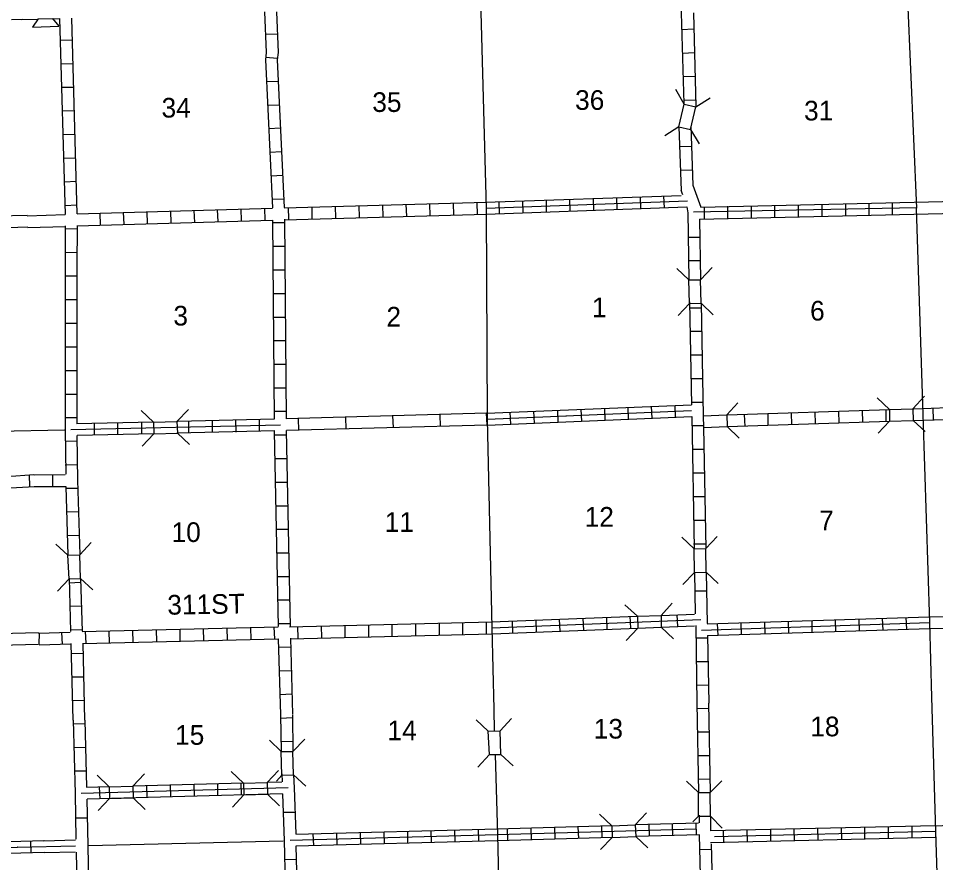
# Model space of a CAD drawing. Extents: x 2020499 to 2457378, y 15410235 to 15816321.
# Drawn here: x 2242763 to 2266095, y 15578390 to 15599868 of the extents above; entities that cross this region are included whole.
import ezdxf

# ---------------------------------------------------------------- set-up
doc = ezdxf.new("R2010")
doc.units = 0
for name, color, linetype in [('L10', 7, 'Continuous'), ('L13', 7, 'Continuous'), ('L14', 7, 'Continuous'), ('L18', 7, 'Continuous'), ('L30', 7, 'Continuous'), ('L4', 7, 'Continuous'), ('L8', 7, 'Continuous'), ('L9', 7, 'Continuous')]:
    doc.layers.add(name, color=color, linetype=linetype)

msp = doc.modelspace()

# ---------------------------------------------------------------- linework, layer by layer
at = {"layer": 'L10'}
for p, q in [((2242848, 15599836), (2243276, 15599847)), ((2243635, 15599852), (2243814, 15599863)), ((2238999, 15594746), (2242985, 15594863)), ((2242990, 15594847), (2243957, 15594878)), ((2238999, 15594440), (2243001, 15594562)), ((2243006, 15594546), (2243951, 15594577))]:
    msp.add_line(p, q, dxfattribs=at)
msp.add_lwpolyline([(2242589, 15599836), (2242858, 15599847)], dxfattribs=at)
at = {"layer": 'L13'}
for p, q in [((2238951, 15589286), (2243941, 15589403)), ((2244548, 15578827), (2249500, 15578948))]:
    msp.add_line(p, q, dxfattribs=at)
at = {"layer": 'L18'}
for p, q in [((2243265, 15599852), (2243122, 15599646)), ((2243265, 15599852), (2243635, 15599863)), ((2243635, 15599863), (2243793, 15599673)), ((2243122, 15599646), (2243793, 15599673)), ((2259701, 15597687), (2259485, 15598057)), ((2259992, 15597619), (2260356, 15597846)), ((2259564, 15597107), (2259701, 15597687)), ((2259701, 15597687), (2259992, 15597619)), ((2259860, 15597038), (2259992, 15597619)), ((2259564, 15597107), (2259210, 15596880)), ((2259564, 15597107), (2259860, 15597038)), ((2259860, 15597038), (2260081, 15596679)), ((2259817, 15593215), (2259516, 15593506)), ((2260118, 15593220), (2260414, 15593532)), ((2259817, 15593215), (2260118, 15593220)), ((2259833, 15592613), (2259817, 15593215)), ((2260134, 15592624), (2260118, 15593220)), ((2259833, 15592613), (2259543, 15592307)), ((2259833, 15592613), (2260134, 15592624)), ((2260134, 15592624), (2260440, 15592328)), ((2265514, 15589936), (2265810, 15590253)), ((2260784, 15589778), (2261063, 15590089)), ((2264918, 15589920), (2264606, 15590211)), ((2246201, 15589598), (2245889, 15589889)), ((2246797, 15589614), (2247093, 15589920)), ((2260182, 15589757), (2260784, 15589778)), ((2260784, 15589778), (2260789, 15589482)), ((2264918, 15589920), (2265514, 15589936)), ((2264918, 15589920), (2264923, 15589619)), ((2265514, 15589936), (2265525, 15589635)), ((2246201, 15589598), (2246797, 15589614)), ((2246201, 15589598), (2246206, 15589297)), ((2246797, 15589614), (2246808, 15589313)), ((2260182, 15589757), (2260192, 15589456)), ((2264923, 15589619), (2264633, 15589313)), ((2264923, 15589619), (2265525, 15589635)), ((2265525, 15589635), (2265831, 15589356)), ((2246206, 15589297), (2246808, 15589313)), ((2246808, 15589313), (2247114, 15589023)), ((2260192, 15589456), (2260789, 15589482)), ((2260789, 15589482), (2261100, 15589187)), ((2246206, 15589297), (2245915, 15588986)), ((2244326, 15586219), (2244617, 15586531)), ((2259949, 15586372), (2259643, 15586673)), ((2260250, 15586378), (2260541, 15586689)), ((2244025, 15586214), (2243714, 15586494)), ((2259949, 15586372), (2260250, 15586378)), ((2259960, 15585770), (2259949, 15586372)), ((2260256, 15585781), (2260250, 15586378)), ((2244025, 15586214), (2244326, 15586219)), ((2244052, 15585612), (2244025, 15586214)), ((2244347, 15585622), (2244326, 15586219)), ((2244052, 15585612), (2243756, 15585295)), ((2244052, 15585612), (2244347, 15585622)), ((2244347, 15585622), (2244659, 15585332)), ((2259960, 15585770), (2259664, 15585469)), ((2259960, 15585770), (2260256, 15585781)), ((2260256, 15585781), (2260567, 15585490)), ((2258508, 15584656), (2258191, 15584947)), ((2259110, 15584677), (2259390, 15584989)), ((2258508, 15584656), (2259110, 15584677)), ((2258508, 15584656), (2258518, 15584355)), ((2259110, 15584677), (2259115, 15584382)), ((2258518, 15584355), (2258223, 15584044)), ((2258518, 15584355), (2259115, 15584382)), ((2259115, 15584382), (2259427, 15584086)), ((2254717, 15581736), (2254405, 15582021)), ((2255018, 15581747), (2255308, 15582053)), ((2254717, 15581736), (2255018, 15581747)), ((2254743, 15581140), (2254717, 15581736)), ((2255039, 15581145), (2255018, 15581747)), ((2249448, 15581214), (2249152, 15581504)), ((2249749, 15581219), (2250050, 15581530)), ((2249448, 15581214), (2249749, 15581219)), ((2249469, 15580612), (2249448, 15581214)), ((2249764, 15580622), (2249749, 15581219)), ((2254743, 15581140), (2254448, 15580823)), ((2254743, 15581140), (2255039, 15581145)), ((2255039, 15581145), (2255351, 15580855)), ((2248492, 15580411), (2248180, 15580707)), ((2249089, 15580427), (2249384, 15580738)), ((2245076, 15580321), (2244764, 15580612)), ((2245673, 15580337), (2245968, 15580649)), ((2249469, 15580612), (2249326, 15580464)), ((2249469, 15580612), (2249764, 15580622)), ((2249764, 15580622), (2250076, 15580332)), ((2260060, 15580173), (2259759, 15580464)), ((2260356, 15580173), (2260657, 15580469)), ((2245076, 15580321), (2245673, 15580337)), ((2245076, 15580321), (2245081, 15580020)), ((2245673, 15580337), (2245683, 15580036)), ((2248492, 15580411), (2249089, 15580427)), ((2248492, 15580411), (2248497, 15580115)), ((2249089, 15580427), (2249099, 15580131)), ((2245081, 15580020), (2244791, 15579714)), ((2245081, 15580020), (2245683, 15580036)), ((2245683, 15580036), (2245989, 15579746)), ((2248497, 15580115), (2248207, 15579804)), ((2248497, 15580115), (2249099, 15580131)), ((2249099, 15580131), (2249405, 15579836)), ((2260060, 15580173), (2260356, 15580173)), ((2260065, 15579572), (2260060, 15580173)), ((2260366, 15579572), (2260356, 15580173)), ((2257858, 15579329), (2257542, 15579619)), ((2258455, 15579355), (2258740, 15579661)), ((2260065, 15579572), (2259923, 15579429)), ((2260065, 15579572), (2260366, 15579572)), ((2260366, 15579572), (2260667, 15579271)), ((2257858, 15579329), (2258455, 15579355)), ((2257858, 15579329), (2257864, 15579028)), ((2258455, 15579355), (2258466, 15579054)), ((2257864, 15579028), (2258466, 15579054)), ((2258466, 15579054), (2258772, 15578764)), ((2257864, 15579028), (2257573, 15578721))]:
    msp.add_line(p, q, dxfattribs=at)
at = {"layer": 'L4'}
for p, q in [((2254516, 15600349), (2254659, 15595037)), ((2265382, 15600338), (2265609, 15595037)), ((2254659, 15595037), (2254685, 15589672)), ((2265599, 15595037), (2265768, 15589794)), ((2265768, 15589794), (2265942, 15584498)), ((2254685, 15589672), (2254807, 15584361)), ((2265942, 15584498), (2265989, 15582602)), ((2254807, 15584361), (2254860, 15582296)), ((2265989, 15582602), (2266090, 15579181)), ((2254860, 15582296), (2254865, 15581747)), ((2254891, 15581140), (2254949, 15579096)), ((2266090, 15579181), (2266259, 15573938))]:
    msp.add_line(p, q, dxfattribs=at)
msp.add_lwpolyline([(2254949, 15579096), (2255007, 15576530), (2255034, 15573964)], dxfattribs=at)
at = {"layer": 'L8'}
for p, q in [((2259617, 15600296), (2259691, 15597703)), ((2243814, 15599863), (2243957, 15594878)), ((2244115, 15599873), (2244252, 15594894)), ((2259933, 15600011), (2259992, 15597629)), ((2259643, 15599588), (2259939, 15599599)), ((2249052, 15599462), (2249347, 15599472)), ((2243835, 15599314), (2244131, 15599319)), ((2249057, 15598881), (2249347, 15598854)), ((2259659, 15598986), (2259960, 15598997)), ((2243851, 15598712), (2244152, 15598722)), ((2249073, 15598263), (2249374, 15598274)), ((2259675, 15598390), (2259976, 15598395)), ((2243867, 15598115), (2244168, 15598120)), ((2259680, 15597788), (2259981, 15597798)), ((2243883, 15597513), (2244184, 15597524)), ((2249099, 15597661), (2249400, 15597672)), ((2249131, 15597064), (2249432, 15597080)), ((2243899, 15596911), (2244199, 15596922)), ((2259585, 15596605), (2259881, 15596616)), ((2243914, 15596315), (2244215, 15596320)), ((2249157, 15596462), (2249458, 15596478)), ((2249189, 15595861), (2249490, 15595882)), ((2259606, 15596003), (2259907, 15596014)), ((2243935, 15595713), (2244231, 15595723)), ((2259923, 15595623), (2260124, 15595063)), ((2259664, 15595380), (2259622, 15595486)), ((2249215, 15595264), (2249516, 15595280)), ((2249527, 15595047), (2254659, 15595190)), ((2253239, 15594847), (2253233, 15595148)), ((2253840, 15594863), (2253835, 15595164)), ((2254442, 15594878), (2254432, 15595179)), ((2254648, 15595190), (2259622, 15595364)), ((2254659, 15595037), (2259780, 15595222)), ((2254981, 15595195), (2254992, 15594894)), ((2255583, 15595222), (2255593, 15594921)), ((2256185, 15595248), (2256190, 15594947)), ((2256781, 15595264), (2256792, 15594963)), ((2257383, 15595290), (2257389, 15594989)), ((2257975, 15595306), (2257990, 15595005)), ((2258577, 15595327), (2258592, 15595032)), ((2259173, 15595348), (2259189, 15595047)), ((2260124, 15595063), (2270731, 15595311)), ((2263814, 15594847), (2263814, 15595148)), ((2264405, 15594873), (2264405, 15595169)), ((2264997, 15594878), (2264997, 15595179)), ((2243951, 15595111), (2244252, 15595121)), ((2244258, 15594894), (2249226, 15595037)), ((2244849, 15594614), (2244844, 15594915)), ((2245451, 15594630), (2245440, 15594931)), ((2246047, 15594646), (2246042, 15594947)), ((2246649, 15594662), (2246639, 15594963)), ((2247251, 15594678), (2247235, 15594979)), ((2247848, 15594699), (2247832, 15594995)), ((2248439, 15594720), (2248434, 15595021)), ((2249041, 15594736), (2249031, 15595037)), ((2249643, 15594757), (2249632, 15595053)), ((2250240, 15594773), (2250234, 15595074)), ((2250842, 15594789), (2250831, 15595090)), ((2251443, 15594805), (2251433, 15595105)), ((2252040, 15594820), (2252035, 15595121)), ((2252642, 15594836), (2252631, 15595132)), ((2254664, 15594889), (2259764, 15595074)), ((2259764, 15595074), (2259791, 15594921)), ((2259791, 15594937), (2259817, 15593215)), ((2265609, 15595047), (2259939, 15594937)), ((2260092, 15594762), (2270741, 15595010)), ((2260213, 15594762), (2260213, 15595063)), ((2260810, 15594789), (2260810, 15595090)), ((2261407, 15594794), (2261407, 15595095)), ((2262008, 15594815), (2262008, 15595111)), ((2262605, 15594820), (2262605, 15595121)), ((2263207, 15594831), (2263207, 15595132)), ((2244252, 15594588), (2249226, 15594736)), ((2249231, 15594736), (2249273, 15589672)), ((2249231, 15594673), (2249532, 15594673)), ((2249532, 15594746), (2254659, 15594889)), ((2249532, 15594757), (2249574, 15589678)), ((2260092, 15594757), (2260118, 15593220)), ((2243957, 15594519), (2244258, 15594514)), ((2259801, 15594303), (2260097, 15594303)), ((2249242, 15594071), (2249543, 15594071)), ((2243951, 15593923), (2244252, 15593912)), ((2259817, 15593706), (2260118, 15593706)), ((2243951, 15593316), (2244252, 15593316)), ((2249242, 15593474), (2249543, 15593474)), ((2249247, 15592872), (2249548, 15592872)), ((2243951, 15592714), (2244252, 15592714)), ((2259833, 15592656), (2259881, 15590038)), ((2260134, 15592624), (2260182, 15589757)), ((2259833, 15592502), (2260134, 15592502)), ((2243951, 15592112), (2244252, 15592112)), ((2249247, 15592270), (2249548, 15592270)), ((2259849, 15591906), (2260150, 15591906)), ((2249258, 15591673), (2249559, 15591673)), ((2243951, 15591515), (2244252, 15591515)), ((2259860, 15591304), (2260155, 15591304)), ((2249268, 15591072), (2249564, 15591072)), ((2243951, 15590913), (2244252, 15590913)), ((2259865, 15590707), (2260166, 15590707)), ((2243951, 15590311), (2244252, 15590311)), ((2249268, 15590470), (2249564, 15590470)), ((2254675, 15589820), (2259881, 15590038)), ((2259457, 15590019), (2259470, 15589721)), ((2259881, 15590105), (2260182, 15590105)), ((2265757, 15589947), (2270899, 15590108)), ((2249273, 15589873), (2249574, 15589873)), ((2254691, 15589519), (2254675, 15589820)), ((2255292, 15589546), (2255277, 15589847)), ((2255889, 15589572), (2255873, 15589873)), ((2256477, 15589895), (2256489, 15589597)), ((2256483, 15589746), (2259887, 15589888)), ((2257073, 15589919), (2257085, 15589621)), ((2257669, 15589944), (2257681, 15589646)), ((2258265, 15589969), (2258278, 15589671)), ((2258861, 15589994), (2258874, 15589696)), ((2260789, 15589778), (2264918, 15589920)), ((2261248, 15589487), (2261232, 15589788)), ((2261839, 15589514), (2261834, 15589815)), ((2262441, 15589530), (2262431, 15589831)), ((2263043, 15589556), (2263033, 15589857)), ((2263640, 15589572), (2263635, 15589873)), ((2264242, 15589598), (2264231, 15589894)), ((2264838, 15589614), (2264833, 15589915)), ((2265541, 15589936), (2265757, 15589947)), ((2265773, 15589646), (2270916, 15589780)), ((2266042, 15589656), (2266032, 15589952)), ((2243951, 15589715), (2244252, 15589715)), ((2246201, 15589598), (2244242, 15589556)), ((2244701, 15589271), (2244701, 15589572)), ((2245298, 15589282), (2245298, 15589577)), ((2245900, 15589297), (2245900, 15589598)), ((2249273, 15589672), (2246824, 15589614)), ((2247098, 15589324), (2247098, 15589620)), ((2247700, 15589329), (2247700, 15589630)), ((2248302, 15589345), (2248291, 15589646)), ((2248899, 15589361), (2248893, 15589662)), ((2254685, 15589672), (2256707, 15589757)), ((2254691, 15589519), (2259891, 15589736)), ((2259891, 15589736), (2259949, 15586378)), ((2260799, 15589482), (2264923, 15589619)), ((2265525, 15589635), (2265773, 15589646)), ((2243951, 15589403), (2243967, 15588273)), ((2249427, 15589519), (2244099, 15589403)), ((2249284, 15589371), (2246797, 15589313)), ((2249273, 15589361), (2249374, 15584398)), ((2249574, 15589382), (2249675, 15584398)), ((2259902, 15589507), (2260197, 15589507)), ((2260192, 15589456), (2260250, 15586378)), ((2243951, 15589113), (2244252, 15589123)), ((2244252, 15589255), (2244268, 15588115)), ((2246206, 15589297), (2244258, 15589255)), ((2249284, 15589271), (2249585, 15589271)), ((2259902, 15588907), (2260197, 15588907)), ((2249289, 15588669), (2249590, 15588669)), ((2243957, 15588511), (2244258, 15588521)), ((2243059, 15587956), (2243043, 15588257)), ((2243165, 15588257), (2243957, 15588263)), ((2243640, 15587962), (2243640, 15588263)), ((2259918, 15588305), (2260213, 15588305)), ((2243165, 15587956), (2243967, 15587962)), ((2243972, 15587962), (2244025, 15586214)), ((2243972, 15587914), (2244273, 15587919)), ((2244268, 15588120), (2244326, 15586219)), ((2249300, 15588072), (2249601, 15588072)), ((2259923, 15587703), (2260224, 15587703)), ((2249316, 15587471), (2249617, 15587471)), ((2243994, 15587312), (2244289, 15587323)), ((2259933, 15587106), (2260234, 15587106)), ((2249326, 15586874), (2249622, 15586874)), ((2244015, 15586715), (2244316, 15586721)), ((2259939, 15586504), (2260240, 15586504)), ((2249332, 15586272), (2249632, 15586272)), ((2244052, 15585628), (2244094, 15584266)), ((2244347, 15585622), (2244390, 15584281)), ((2249347, 15585670), (2249648, 15585670)), ((2259960, 15585781), (2259976, 15584720)), ((2260256, 15585770), (2260282, 15584471)), ((2244052, 15585512), (2244347, 15585522)), ((2259965, 15585306), (2260266, 15585306)), ((2244073, 15584915), (2244374, 15584920)), ((2249358, 15585073), (2249659, 15585073)), ((2254801, 15584514), (2258497, 15584656)), ((2258318, 15584656), (2258334, 15584355)), ((2259110, 15584677), (2259960, 15584714)), ((2259516, 15584698), (2259532, 15584398)), ((2260282, 15584461), (2265931, 15584646)), ((2265942, 15584646), (2271063, 15584778)), ((2249368, 15584471), (2249664, 15584471)), ((2249664, 15584387), (2254807, 15584514)), ((2250483, 15584112), (2250472, 15584413)), ((2251074, 15584123), (2251074, 15584419)), ((2251676, 15584139), (2251676, 15584440)), ((2252272, 15584155), (2252272, 15584456)), ((2252874, 15584170), (2252874, 15584471)), ((2253476, 15584181), (2253476, 15584482)), ((2254073, 15584197), (2254073, 15584498)), ((2254675, 15584213), (2254675, 15584514)), ((2254807, 15584361), (2260124, 15584572)), ((2255324, 15584530), (2255335, 15584229)), ((2255926, 15584556), (2255931, 15584255)), ((2256523, 15584577), (2256533, 15584281)), ((2257125, 15584603), (2257135, 15584302)), ((2257726, 15584630), (2257732, 15584329)), ((2259115, 15584382), (2259965, 15584413)), ((2259992, 15584419), (2260023, 15582444)), ((2260139, 15584302), (2265942, 15584498)), ((2260541, 15584471), (2260551, 15584170)), ((2261143, 15584487), (2261148, 15584186)), ((2261739, 15584503), (2261750, 15584202)), ((2262341, 15584530), (2262352, 15584229)), ((2262943, 15584545), (2262948, 15584244)), ((2263540, 15584561), (2263550, 15584266)), ((2264141, 15584588), (2264147, 15584287)), ((2264733, 15584603), (2264749, 15584302)), ((2265335, 15584630), (2265351, 15584329)), ((2265942, 15584345), (2271074, 15584482)), ((2242272, 15584223), (2243276, 15584244)), ((2243276, 15584229), (2244083, 15584255)), ((2243291, 15583949), (2243302, 15584229)), ((2243883, 15583949), (2243872, 15584244)), ((2244094, 15584313), (2244390, 15584324)), ((2244390, 15584266), (2249368, 15584387)), ((2244485, 15583970), (2244474, 15584271)), ((2245081, 15583980), (2245076, 15584281)), ((2245683, 15583996), (2245673, 15584297)), ((2246285, 15584012), (2246274, 15584313)), ((2246882, 15584023), (2246876, 15584324)), ((2247484, 15584038), (2247473, 15584339)), ((2248085, 15584054), (2248075, 15584355)), ((2248682, 15584070), (2248677, 15584371)), ((2249284, 15584081), (2249273, 15584382)), ((2249685, 15584086), (2254807, 15584213)), ((2249881, 15584097), (2249875, 15584398)), ((2254817, 15584213), (2258518, 15584355)), ((2260292, 15584165), (2265947, 15584345)), ((2242272, 15583922), (2243276, 15583949)), ((2243291, 15583928), (2244099, 15583954)), ((2244099, 15583965), (2244152, 15582011)), ((2244400, 15583965), (2249374, 15584086)), ((2244400, 15583970), (2244448, 15582011)), ((2249374, 15584086), (2249432, 15582148)), ((2249685, 15584097), (2249733, 15582164)), ((2259992, 15584107), (2260292, 15584112)), ((2260292, 15584165), (2260324, 15582444)), ((2244110, 15583711), (2244405, 15583722)), ((2249384, 15583870), (2249685, 15583880)), ((2260007, 15583505), (2260308, 15583510)), ((2249400, 15583273), (2249701, 15583278)), ((2244126, 15583114), (2244427, 15583120)), ((2260018, 15582903), (2260314, 15582914)), ((2249416, 15582671), (2249717, 15582682)), ((2244141, 15582513), (2244442, 15582523)), ((2260018, 15582444), (2260060, 15580173)), ((2260018, 15582312), (2260314, 15582322)), ((2260314, 15582444), (2260356, 15580173)), ((2249432, 15582153), (2249448, 15581214)), ((2249432, 15582069), (2249733, 15582080)), ((2249733, 15582153), (2249749, 15581219)), ((2244157, 15582011), (2244210, 15580152)), ((2244157, 15581921), (2244458, 15581932)), ((2244458, 15582011), (2244500, 15580311)), ((2260034, 15581715), (2260335, 15581721)), ((2249448, 15581472), (2249749, 15581478)), ((2244173, 15581319), (2244474, 15581330)), ((2260039, 15581113), (2260340, 15581119)), ((2244189, 15580723), (2244490, 15580728)), ((2249469, 15580649), (2249474, 15580448)), ((2249764, 15580622), (2249775, 15580290)), ((2260050, 15580511), (2260351, 15580522)), ((2249622, 15580290), (2244358, 15580152)), ((2245076, 15580321), (2244500, 15580305)), ((2244823, 15580311), (2244833, 15580015)), ((2248492, 15580411), (2245673, 15580337)), ((2246026, 15580348), (2246032, 15580047)), ((2246623, 15580364), (2246634, 15580063)), ((2247225, 15580379), (2247235, 15580078)), ((2247827, 15580395), (2247832, 15580094)), ((2248423, 15580406), (2248434, 15580105)), ((2249469, 15580437), (2249089, 15580427)), ((2249775, 15580295), (2249817, 15579123)), ((2244210, 15580152), (2244226, 15578985)), ((2244506, 15580005), (2244527, 15578827)), ((2249485, 15580137), (2244516, 15580005)), ((2249485, 15580137), (2249527, 15578948)), ((2244215, 15579529), (2244516, 15579529)), ((2249500, 15579672), (2249801, 15579677)), ((2260076, 15579598), (2260076, 15579403)), ((2260366, 15579572), (2260372, 15579202)), ((2266084, 15579329), (2271243, 15579540)), ((2257858, 15579329), (2254939, 15579244)), ((2256401, 15579286), (2256407, 15578985)), ((2256998, 15579302), (2257008, 15579007)), ((2257600, 15579323), (2257605, 15579022)), ((2260060, 15579397), (2258455, 15579355)), ((2258798, 15579360), (2258809, 15579065)), ((2259390, 15579381), (2259405, 15579080)), ((2259992, 15579397), (2260007, 15579096)), ((2266090, 15579329), (2260372, 15579197)), ((2264289, 15579286), (2264289, 15578985)), ((2264891, 15579302), (2264891, 15579007)), ((2265493, 15579313), (2265493, 15579012)), ((2266090, 15579329), (2266090, 15579028)), ((2254949, 15579096), (2249675, 15578954)), ((2254949, 15579244), (2249823, 15579107)), ((2250277, 15578822), (2250266, 15579123)), ((2250873, 15578838), (2250868, 15579139)), ((2251475, 15578853), (2251465, 15579154)), ((2252077, 15578869), (2252066, 15579170)), ((2252674, 15578890), (2252668, 15579186)), ((2253276, 15578906), (2253265, 15579202)), ((2253872, 15578922), (2253867, 15579223)), ((2254474, 15578927), (2254464, 15579228)), ((2259997, 15579244), (2254949, 15579096)), ((2255197, 15579255), (2255208, 15578954)), ((2255799, 15579271), (2255810, 15578970)), ((2260092, 15579096), (2258466, 15579054)), ((2266090, 15579181), (2260472, 15579044)), ((2260688, 15579202), (2260699, 15578906)), ((2261290, 15579212), (2261301, 15578912)), ((2261892, 15579228), (2261898, 15578927)), ((2262489, 15579244), (2262499, 15578948)), ((2263091, 15579255), (2263101, 15578954)), ((2263693, 15579271), (2263698, 15578970)), ((2244527, 15578827), (2244606, 15575580)), ((2249527, 15578954), (2249643, 15573980)), ((2254949, 15578948), (2249823, 15578806)), ((2257864, 15579028), (2254960, 15578948)), ((2266090, 15579028), (2260372, 15578896)), ((2244231, 15578653), (2244310, 15575606)), ((2249823, 15578806), (2249939, 15573980)), ((2260092, 15578721), (2260393, 15578732)), ((2249532, 15578473), (2249833, 15578479))]:
    msp.add_line(p, q, dxfattribs=at)
for points in [[(2249025, 15600032), (2249068, 15599002), (2249052, 15598812), (2249226, 15595047)], [(2249326, 15600037), (2249368, 15599002), (2249347, 15598812), (2249527, 15595053)], [(2259564, 15597107), (2259622, 15595486)], [(2259865, 15597128), (2259923, 15595623)], [(2243957, 15594588), (2243951, 15593564), (2243951, 15589403)], [(2244258, 15594588), (2244252, 15593564), (2244252, 15589561)], [(2238693, 15588176), (2238851, 15587898), (2239036, 15587830), (2242716, 15587930), (2243175, 15587962)], [(2238984, 15588295), (2239052, 15588146), (2239083, 15588131), (2242700, 15588231), (2243159, 15588263)], [(2260081, 15579096), (2260208, 15573938)], [(2260382, 15578869), (2260509, 15573938)]]:
    msp.add_lwpolyline(points, dxfattribs=at)
at = {"layer": 'L9'}
for p, q in [((2254675, 15589820), (2249574, 15589678)), ((2253481, 15589788), (2253492, 15589487)), ((2254675, 15589820), (2254691, 15589519)), ((2249881, 15589688), (2249891, 15589387)), ((2251084, 15589720), (2251090, 15589419)), ((2252283, 15589757), (2252294, 15589456)), ((2254691, 15589519), (2249585, 15589382)), ((2240709, 15578879), (2243418, 15578954)), ((2243091, 15578641), (2243083, 15578939)), ((2243408, 15578948), (2244215, 15578970)), ((2243418, 15578954), (2243408, 15578948)), ((2240721, 15578578), (2243418, 15578653)), ((2243418, 15578653), (2243423, 15578648)), ((2243423, 15578648), (2244210, 15578669))]:
    msp.add_line(p, q, dxfattribs=at)
msp.add_lwpolyline([(2240720, 15578729), (2242745, 15578785), (2242737, 15578781), (2244219, 15578820)], dxfattribs=at)

# ---------------------------------------------------------------- texts
at = {"layer": 'L14'}
for s, p in [('35', (2251766, 15597487)), ('36', (2256924, 15597540)), ('34', (2246406, 15597344)), ('31', (2262748, 15597270)), ('1', (2257352, 15592265)), ('6', (2262901, 15592180)), ('3', (2246707, 15592054)), ('2', (2252125, 15592027)), ('12', (2257167, 15586937)), ('11', (2252082, 15586805)), ('7', (2263133, 15586847)), ('10', (2246660, 15586547)), ('18', (2262906, 15581604)), ('15', (2246750, 15581388)), ('14', (2252151, 15581504)), ('13', (2257399, 15581546))]:
    msp.add_text(s, height=500, rotation=359.9999, dxfattribs=at).set_placement(p)
at = {"layer": 'L30'}
msp.add_text('311ST', height=500, rotation=1, dxfattribs=at).set_placement((2246556, 15584697))

doc.saveas('drawing.dxf')
